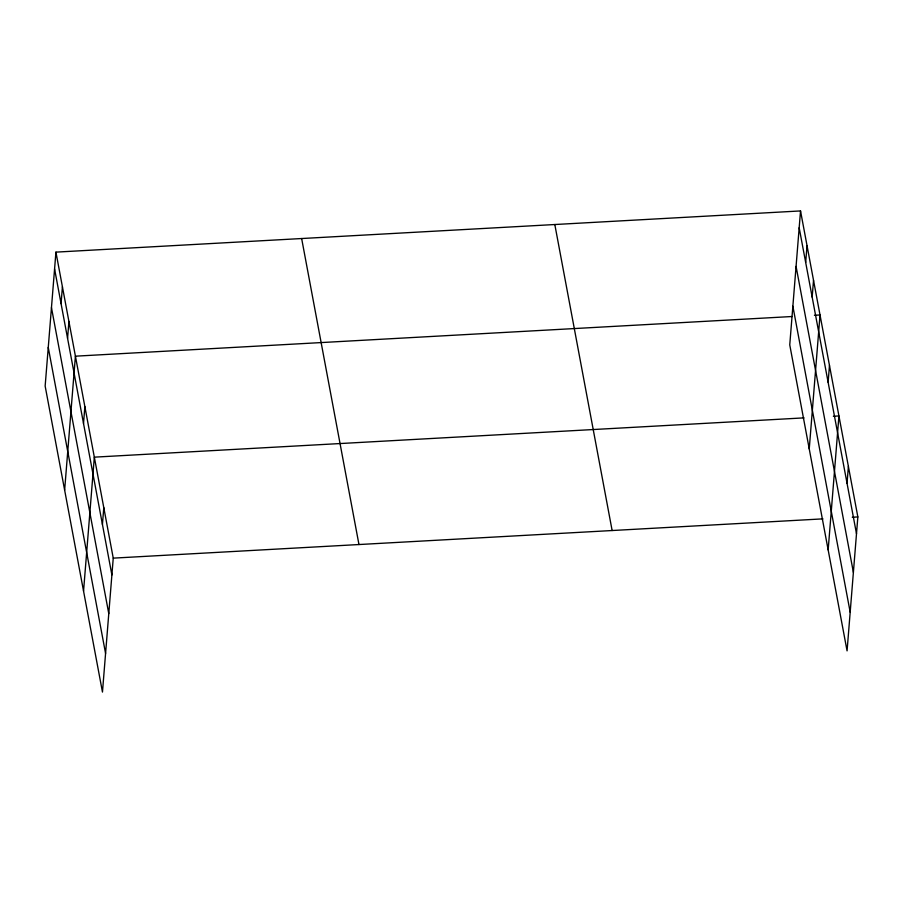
<?xml version="1.0" encoding="UTF-8"?>
<svg xmlns="http://www.w3.org/2000/svg" width="903" height="903" viewBox="0 0 903 903"><rect width="100%" height="100%" fill="white"/><g stroke="black" fill="none" stroke-linecap="round" stroke-linejoin="round"><path stroke-width="1.35" d="M55.93 252.129L45.15 386.066L102.468 692.07L113.247 558.133L55.93 252.129L800.532 210.93L857.85 516.934L847.07 650.871L789.753 344.867L800.532 210.93M61.065 303.645L62.42 286.815M67.567 338.32L68.921 321.491M64.632 490.115L75.412 356.177L792.1 316.513M83.516 423.496L84.871 406.666M83.55 591.093L94.33 457.155L804.031 417.875M102.434 524.474L103.789 507.644M805.679 262.434L807.034 245.605M812.169 297.121L813.524 280.291M809.246 448.904L820.026 314.966L814.438 315.271M828.13 382.285L829.473 365.455M828.164 549.882L838.932 415.944L833.356 416.26M847.037 483.274L848.391 466.433M113.247 558.133L822.949 518.864M852.263 517.238L857.85 516.934M799.178 227.759L856.495 533.763M796.074 266.408L853.391 572.4M792.868 306.219L850.186 612.223M554.814 224.52L612.132 530.524M301.647 238.539L358.965 544.532M54.575 268.959L111.893 574.963M51.46 307.607L108.778 613.611M48.254 347.429L105.572 653.433"/></g></svg>
